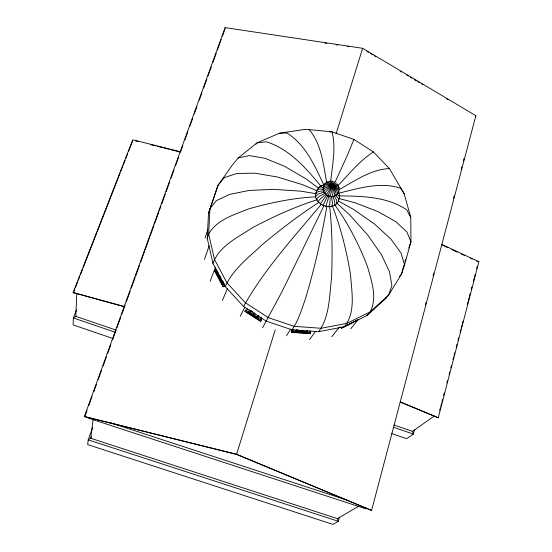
<?xml version="1.0" encoding="UTF-8"?>
<svg xmlns="http://www.w3.org/2000/svg" width="552" height="552" viewBox="0 0 552 552"><rect width="100%" height="100%" fill="white"/><g stroke="black" fill="none" stroke-linecap="round" stroke-linejoin="round"><path stroke-width="0.83" d="M324.093 187.935L320.629 186.969L319.166 187.204C303.973 203.929 341.012 217.419 339.439 194.187L338.825 193.234M296.1 329.841C295.403 334.063 291.028 328.247 291.697 332.373L310.203 333.594C311.211 329.723 308.188 333.85 306.933 331.828M310.203 333.594L310.355 331.849M249.511 309.955L248.338 312.253L258.26 318.614C258.115 317.676 260.337 320.208 261.662 319.87L260.703 321.361L244.84 311.19L245.792 309.7C246.923 310.017 246.868 312.473 248.621 311.749M302.413 330.213L301.702 331.241L296.61 330.827L296.59 331.538L305.849 332.152L306.595 330.406M295.285 331.055L295.313 331.635L306.877 332.407L306.898 331.621M301.702 331.241L302.42 330.13M291.697 332.373L291.856 330.62M330.179 197.733L329.841 203.377L328.882 206.938M112.877 338.479L73.105 324.907L73.354 317.959L75.838 316.344L76.79 293.567M207.235 238.291L208.518 213.244L218.047 185.279L232.233 165.214L238.147 158.017L256.977 142.906L279.388 133.239L303.89 129.547L309.168 129.61L332.007 131.818L353.88 139.428L373.428 151.938L389.408 168.567L404.188 193.793L410.771 217.481L410.943 241.735L404.561 264.96L401.511 274.061L388.601 295.092L385.468 298.777L367.073 315.489L344.282 326.77L318.649 331.704L292.015 329.82L266.34 321.202L243.535 306.45L225.292 286.674L212.92 263.38L207.235 238.291L208.663 233.979L209.953 208.725L216.349 200.659L229.597 194.387L249.028 190.475L273.316 189.336L300.619 191.144L316.317 193.745M93.102 419.617L90.776 438.281L88.216 439.868L87.671 444.615L332.918 524.4L338.335 521.302L339.466 517.176M330.669 181.567C332.332 165.158 336.223 148.06 332.007 131.818L329.675 131.928M323.168 188.046L323.858 185.382L325.549 183.202C331.014 183.154 337.445 188.57 337.513 194.145L335.864 194.842M326.777 206.807C321.492 237.995 314.454 268.907 305.297 299.191C301.565 309.658 298.418 320.595 292.015 329.82M339.19 198.161L339.397 197.009L338.79 195.767L337.417 194.511M338.355 200.914L338.59 199.672L338.065 198.161L335.568 195.304M324.762 184.685L324.935 183.768L327.005 181.981C332.373 183.147 336.465 190.074 336.009 195.422L334.567 195.939M339.176 188.674L338.9 187.294C334.063 185.134 327.315 185.782 323.244 189.232L323.569 190.612M328.951 196.057L325.783 206.669M336.782 203.315L336.699 200.245L334.146 195.925M334.574 205.206L334.781 201.873L333.035 196.864M439.723 410.398L440.372 407.893M440.806 406.231L441.462 403.726M441.897 402.056L442.545 399.558M443.635 395.384L444.284 392.886M446.892 382.874L447.548 380.369M449.066 374.532L449.721 372.034M450.805 367.86L451.46 365.362M452.978 359.518L453.634 357.02M454.068 355.35L454.717 352.845M456.242 347.008L456.89 344.51M457.981 340.336L458.629 337.831M460.154 331.993L460.803 329.496M461.237 327.826L461.893 325.321M462.328 323.651L462.976 321.154M467.323 304.469L467.979 301.972M468.413 300.302L469.062 297.797M469.497 296.127L470.152 293.63M471.236 289.455L471.891 286.957M473.409 281.12L474.064 278.615M474.499 276.945L475.148 274.447M476.673 268.603L477.321 266.105M400.31 402.132L438.247 417.788L478.894 261.717L441.634 244.343M425.351 304.87L426.006 302.372M433.051 275.745L433.706 273.247M453.509 198.347L454.172 195.85M461.21 169.222L461.872 166.725M463.411 160.901L464.066 158.403M371.586 510.407L475.865 115.706L362.643 48.307L225.106 27.6L84.38 416.546L236.504 454.42L371.586 510.407L236.594 454.227L84.38 416.546M414.435 429.904L413.324 434.065L406.665 438.702L391.368 433.486M403.981 265.07L401.511 274.061L399.351 276.628M404.885 261.8L405.554 259.35M236.594 454.227L275.207 329.896M336.058 133.936L362.643 48.307M331.876 206.441L332.442 202.95L331.683 197.478M337.645 184.906L337.569 184.03C332.504 185.548 327.426 189.129 324.604 193.6L325.59 193.8M205.123 237.843L207.759 229.777M408.825 248.007L410.943 241.735L406.914 231.964L395.853 221.697L378.272 211.72L355.309 202.832L338.68 198.437M204.454 259.468L209.16 245.709M208.518 213.244L218.047 185.279L224.25 177.682L236.711 173.487L254.803 173.183L277.345 176.985L302.662 184.706L316.869 190.757M92.55 427.759L88.216 439.868L338.335 521.302L337.431 518.625L90.776 438.281L91.356 436.666M85.022 416.049L87.071 410.384M88.831 405.52L92.053 396.612M93.812 391.754L96.448 384.468M98.201 379.61L101.423 370.702M103.183 365.838L106.405 356.93M107.578 353.694L110.8 344.786M112.553 339.928L115.775 331.021M116.948 327.778L120.757 317.248M121.93 314.012L125.152 305.104M126.318 301.861L130.127 291.339M131.3 288.096L135.109 277.566M135.695 275.952L139.497 265.422M140.67 262.179L144.479 251.657M145.066 250.035L149.461 237.884M150.047 236.27L153.849 225.74M154.436 224.119L158.831 211.975M159.418 210.353L160.88 206.303M161.757 203.874L165.276 194.152M166.152 191.723L169.664 182.008M171.134 177.958L174.059 169.857M175.522 165.814L178.455 157.713M180.504 152.041L182.85 145.562M184.899 139.897L187.825 131.797M189.874 126.132L192.51 118.839M194.269 113.981L196.905 106.695M199.251 100.216L201.887 92.929M203.64 88.065L206.862 79.157M208.035 75.921L211.257 67.013M213.017 62.155L216.239 53.247M217.405 50.004L221.214 39.475M222.387 36.239L225.023 28.952M212.92 263.38C219.344 245.778 238.064 237.263 252.712 227.596C273.488 216.556 295.003 206.779 317.448 199.631M353.88 139.428L346.828 156.533L335.05 182.201M210.098 281.347L215.425 267.133M223.422 281.651C220.255 284.239 227.065 285.667 223.146 286.812L214.487 270.659L215.998 269.783C216.881 270.597 215.494 272.336 217.184 272.84M215.998 269.783L214.487 270.659M327.881 195.698L327.695 196.195L334.691 181.718M217.709 271.032L216.901 273.137L222.311 283.231L222.863 283.017M76.459 309.927L73.354 317.959L114.892 332.145M222.497 281.72L221.856 282.017L217.522 273.937L218.109 272.426M124.269 306.767L73.126 292.574L132.784 139.801L180.842 151.821M73.333 292.933L74.893 288.931M75.52 287.337L77.708 281.741M78.329 280.14L79.888 276.145M80.516 274.544L82.386 269.749M83.324 267.347L96.427 233.772M97.055 232.178L101.423 220.986M102.044 219.385L120.15 173.017M120.771 171.424L122.958 165.828M123.579 164.227L125.138 160.232M125.766 158.631L127.636 153.835M128.575 151.434L132.632 141.043M220.586 276.083L220.117 277.27M221.856 282.017L222.456 280.533M222.311 283.231L222.877 281.865M223.146 286.812L224.657 285.936M223.912 284.977L224.478 283.611M225.292 286.674C232.758 269.266 248.731 257.542 262.055 244.812C280.25 229.653 299.039 215.17 318.932 202.308M222.373 300.474L227.438 288.586M323.934 205.834L282.155 291.38L262.628 327.688M327.819 195.67L322.81 205.648M243.535 306.45C264.58 269.024 293.988 237.015 321.395 204.205M240.286 316.324L244.771 307.243M244.84 311.19L260.703 321.361M246.709 310.521L247.558 308.796M258.584 315.654L257.363 317.793L249.428 312.701L250.656 310.479M257.75 317.207L253.34 314.474L254.244 312.777M254.134 314.978L254.996 313.357M257.363 317.793L258.474 315.758M258.26 318.614L259.495 316.358M260.523 319.38L261.358 317.883M260.668 319.235L261.503 317.731M261.662 319.87L260.116 319.132M385.468 298.777L386.352 297.335M320.153 203.943L326.812 195.022M253.34 314.474L249.814 312.115L249.428 312.701M286.509 335.602L290.704 329.206M248.338 312.253L248.766 311.604M293.05 330.903L293.857 329.696M295.313 331.635L296.534 329.827M296.59 331.538L297.914 329.578M300.778 331.179L301.489 330.151M305.849 332.152L307.222 330.2M306.877 332.407L307.733 331.2M318.007 201.673L320.408 198.81L325.99 194.159M309.161 331.973L310.024 330.772M309.458 339.728L315.482 331.49M318.649 331.704C329.785 316.468 329.296 296.32 331.517 278.38C332.511 254.486 332.283 230.508 329.696 206.717M332.387 181.532L333.008 181.104L333.16 182.774L331.993 190.219L329.689 196.871L329.296 196.181M331.793 336.755L339.252 327.315M341.502 328.171L357.475 320.07L341.502 328.171L340.722 326.763M344.282 326.77C356.068 312.349 351.617 291.946 350.575 274.91C346.69 251.229 340.874 227.831 332.18 205.441M255.962 144.155L256.977 142.906L266.409 141.802C289.538 149.185 306.346 168.319 321.229 186.61M316.51 198.996L319.104 196.484L323.976 193.745M350.651 328.82L358.241 319.629M367.073 315.489L370.061 311.942L388.601 295.092L391.899 285.563L389.505 271.75L381.315 254.506L367.742 235.062L349.733 214.935L336.347 202.756M315.765 196.091L318.456 193.966L323.603 192.296M330.296 181.346L331.2 180.939C333.456 185.693 333.96 192.262 331.711 197.05L331.241 196.954M338.3 185.265C349.464 173.68 359.731 160.625 373.428 151.938M315.827 193.165L318.511 191.427L323.631 190.826M316.682 190.412L319.249 189.039L323.403 189.336M323.858 185.382L324.507 184.768C329.792 183.699 336.43 186.742 338.735 191.668C336.202 200.548 321.547 195.988 323.279 187.252C327.826 184.168 335.975 185.479 339.287 189.86L338.583 192.524L337.907 193.124M318.276 188.025L321.312 185.403L324.141 185.996M394.018 425.054L412.537 431.381L434.327 415.987M326.618 194.884L326.011 195.084L330.082 189.295L335.064 183.699L336.423 182.829M339.018 189.653C354.839 180.959 370.847 169.381 389.408 168.567M337.431 518.625L358.834 506.143M217.522 273.937L218.164 273.64L222.111 280.989M326.439 182.498L329.44 181.222C333.298 184.844 335.161 191.075 334.181 196.257L332.994 196.664M320.498 186.155L323.189 184.941M475.293 115.961L475.865 115.706M478.894 261.717L476.638 261.103M338.652 193.186C358.697 188.356 380.494 181.435 400.786 188.294L404.188 193.793M238.147 158.017L249.297 155.574L265.132 158.341L284.653 166.338L306.415 179.131L318.573 188.225M315.861 196.802C292.926 198.058 270.301 202.618 248.283 209.035C233.896 214.838 216.915 219.648 208.663 233.979L214.417 259.288L226.92 282.796L245.35 302.751L268.375 317.648L294.299 326.363L321.195 328.274L347.063 323.313L370.061 311.942C377.747 297.625 371.434 281.216 367.563 266.74C359.117 244.702 348.222 223.588 334.477 204.371M279.388 133.239L286.819 132.984C305.304 144.314 314.585 165.352 323.486 184.271M339.025 195.877C362.008 196.16 387.118 196.491 406.783 209.884L410.771 217.481M323.92 184.23L324.893 184.292M301.702 331.165L305.863 331.441M291.739 330.8L293.416 330.91M291.815 332.194L310.327 333.422M325.018 43.118L326.722 43.373M336.085 44.781L337.789 45.036M347.16 46.444L348.857 46.699M135.64 140.919L138.145 141.547M150.661 144.679L155.664 145.928M157.334 146.349L162.343 147.598M164.013 148.019L169.015 149.268M170.685 149.689L179.862 151.986M73.126 292.574L124.352 306.491M109.648 422.508L348.553 500.616M88.113 418.057L366.128 508.916M75.838 316.344L116.575 330.268M393.162 427.179L413.324 434.065L412.537 431.381M400.269 401.801L438.247 417.788M442.449 245.171L447.92 247.717M451.826 249.538L457.297 252.091M461.203 253.906L464.329 255.369M470.573 258.281L472.139 259.012M338.431 201.114L353.39 209.291L374.684 224.147L390.94 239.126L401.062 253.071L404.561 264.96M366.907 51.384L368.384 52.267M370.599 53.585L372.814 54.903M374.284 55.78L375.76 56.663M400.11 71.167L401.587 72.043M406.748 75.12L408.225 76.004M410.44 77.321L411.909 78.198M414.124 79.522L416.339 80.84M417.816 81.717L419.292 82.593M421.5 83.918L422.977 84.794M446.589 98.863L448.065 99.74M251.374 310.935L252.809 311.859L251.332 311.004M324.003 192.303L323.755 191.206C327.446 187.507 333.208 185.01 338.452 185.596L339.004 188.018M309.168 129.61C321.505 144.141 323.32 164.386 326.667 182.498M222.214 281.734L223.001 283.204M214.562 270.452L223.229 286.605M225.106 27.6L225.313 28.138"/></g></svg>
